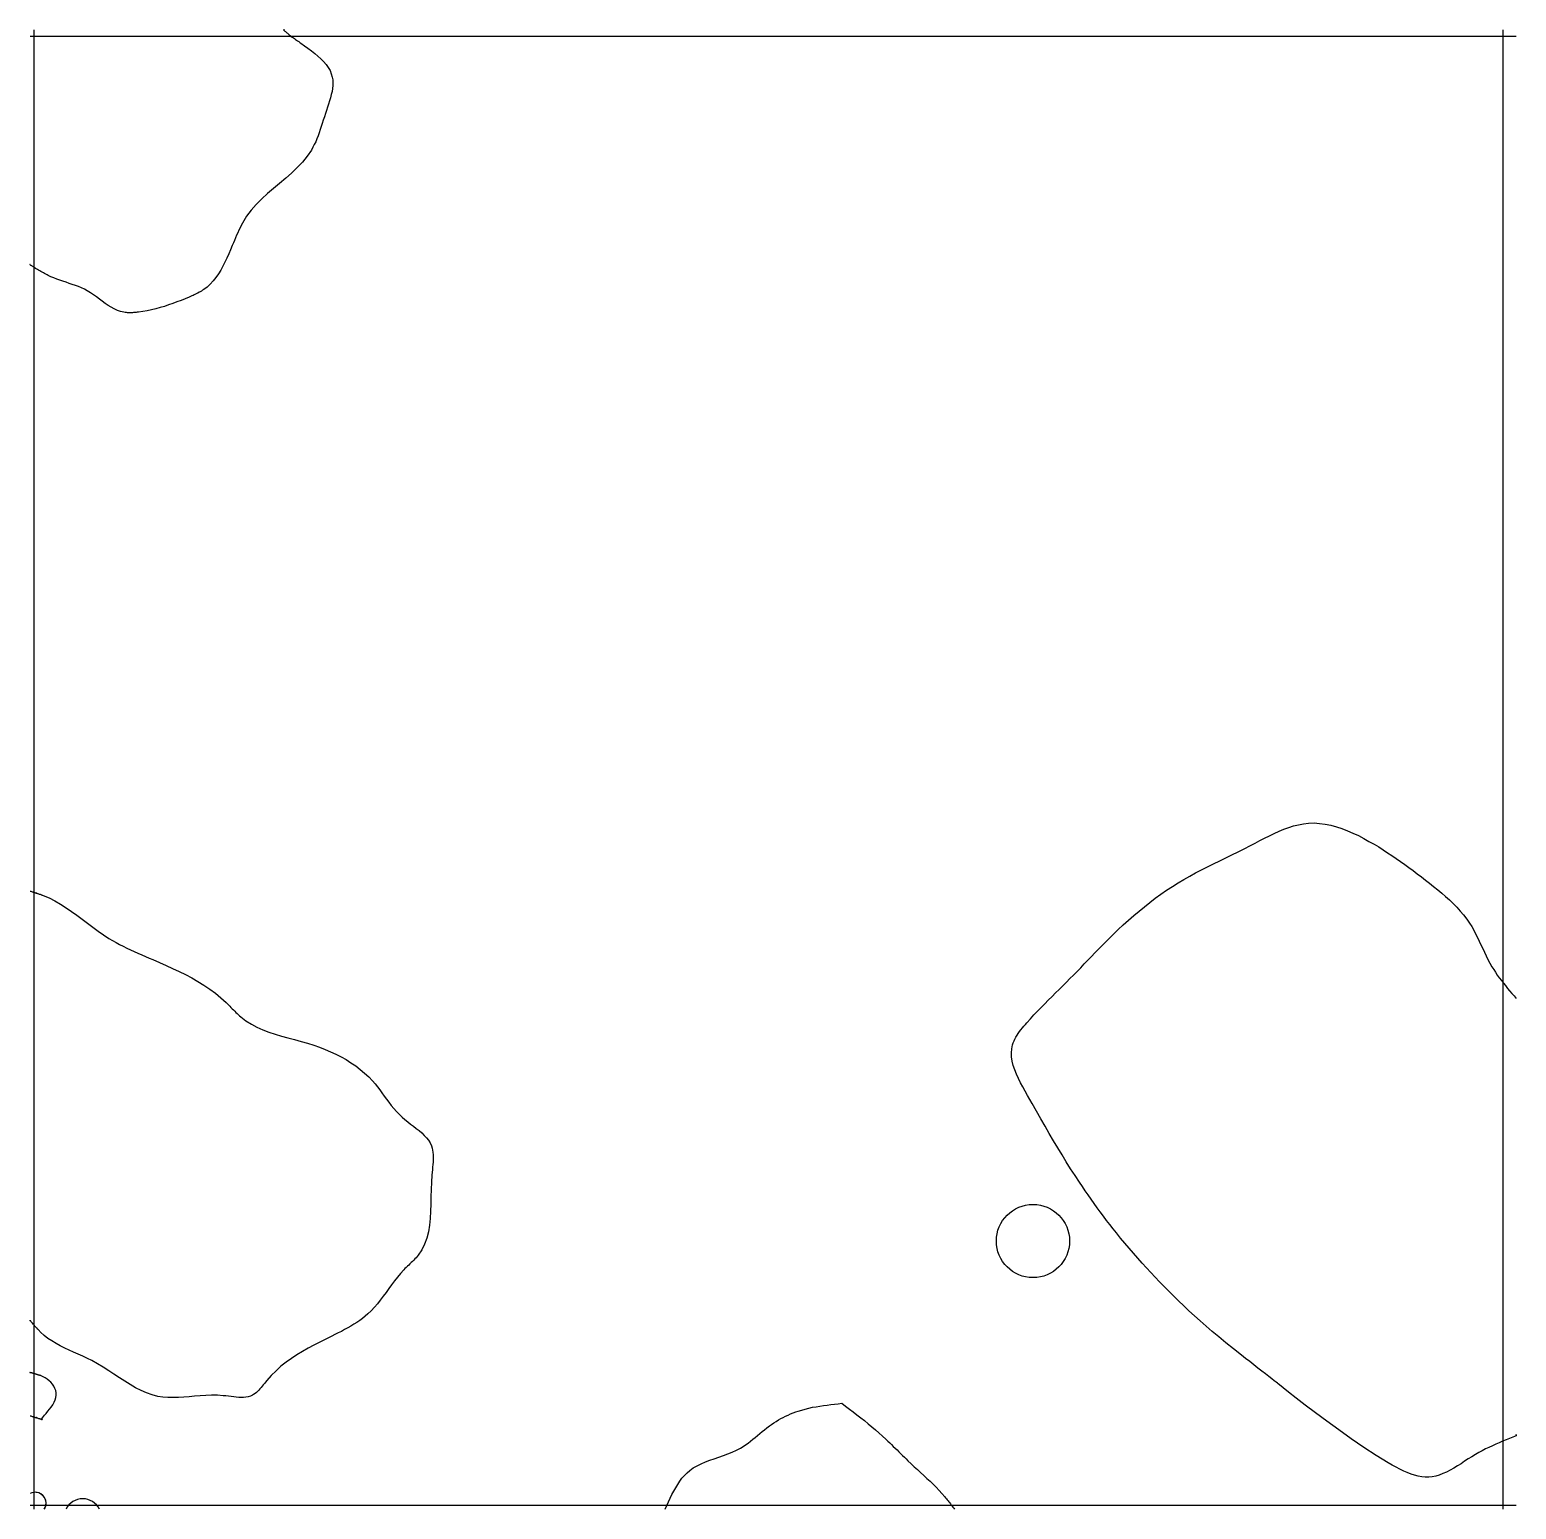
# Model space of a CAD drawing. Extents: x 11.02 to 12.06, y 6.52 to 7.55.
import ezdxf

# ---------------------------------------------------------------- set-up
doc = ezdxf.new("R2010")
doc.units = 0
for name, color, linetype in [('LAYER1', 7, 'CONTINUOUS'), ('LAYER10', 1, 'CONTINUOUS'), ('LAYER12', 5, 'CONTINUOUS')]:
    doc.layers.add(name, color=color, linetype=linetype)

msp = doc.modelspace()

# ---------------------------------------------------------------- linework, layer by layer
at = {"layer": 'LAYER1', "color": 7, "linetype": 'CONTINUOUS'}
for points in [[(11.0248, 6.6146), (11.0244, 6.6147), (11.024, 6.6148), (11.0236, 6.6149), (11.0232, 6.615), (11.0228, 6.6152), (11.0224, 6.6153), (11.022, 6.6154), (11.0217, 6.6155), (11.0214, 6.6155), (11.0211, 6.6156), (11.0209, 6.6157), (11.0207, 6.6157), (11.0205, 6.6158), (11.0204, 6.6158), (11.0203, 6.6159), (11.0203, 6.6159), (11.0203, 6.6159), (11.0203, 6.6159), (11.0203, 6.6159), (11.0204, 6.6158), (11.0205, 6.6158), (11.0205, 6.6158), (11.0206, 6.6158), (11.0207, 6.6157)], [(11.0248, 6.5844), (11.0252, 6.5843), (11.0256, 6.5842), (11.026, 6.584), (11.0264, 6.5839), (11.0267, 6.5838), (11.0271, 6.5837), (11.0274, 6.5836), (11.0277, 6.5835), (11.028, 6.5834), (11.0282, 6.5833), (11.0284, 6.5832), (11.0286, 6.5831), (11.0287, 6.5831), (11.0288, 6.583), (11.0289, 6.583), (11.0289, 6.5829), (11.0289, 6.5829), (11.0288, 6.5829), (11.0288, 6.5829), (11.0287, 6.5829), (11.0287, 6.583), (11.0286, 6.583), (11.0286, 6.5831), (11.0286, 6.5831), (11.0287, 6.5836), (11.0291, 6.5843), (11.0298, 6.5852), (11.0307, 6.5862), (11.0318, 6.5874), (11.0329, 6.5888), (11.0341, 6.5902), (11.0353, 6.5918), (11.0363, 6.5934), (11.0373, 6.5951), (11.038, 6.5968), (11.0385, 6.5984), (11.0387, 6.6001), (11.0387, 6.6017), (11.0384, 6.6033), (11.0378, 6.6048), (11.0371, 6.6063), (11.0361, 6.6077), (11.035, 6.609), (11.0338, 6.6101), (11.0325, 6.6112), (11.0311, 6.6121), (11.0297, 6.6129), (11.0282, 6.6135), (11.028, 6.6137), (11.0277, 6.6138), (11.0274, 6.6138), (11.0271, 6.6139), (11.0268, 6.614), (11.0265, 6.6141), (11.0262, 6.6142), (11.026, 6.6143), (11.0257, 6.6143), (11.0254, 6.6144), (11.0251, 6.6145), (11.0248, 6.6146)], [(11.0207, 6.5857), (11.0211, 6.5856), (11.0216, 6.5854), (11.022, 6.5853), (11.0224, 6.5852), (11.0228, 6.585), (11.0231, 6.5849), (11.0235, 6.5848), (11.0238, 6.5847), (11.0241, 6.5846), (11.0244, 6.5845), (11.0246, 6.5845), (11.0248, 6.5844), (11.025, 6.5843), (11.0251, 6.5843), (11.0252, 6.5843), (11.0252, 6.5843), (11.0252, 6.5843), (11.0252, 6.5843), (11.0252, 6.5843), (11.0251, 6.5843), (11.0251, 6.5843), (11.025, 6.5843), (11.0249, 6.5844), (11.0248, 6.5844)]]:
    msp.add_lwpolyline(points, dxfattribs=at)
msp.add_circle((11.7192, 6.7074), 0.0255, dxfattribs=at)
for centre, radius, start, end in [((11.0241, 6.5248), 0.0076, -33.2392, 116.853), ((11.0241, 6.5248), 0.0076, -23.1278, 84.8792), ((11.0572, 6.515), 0.0129, 25.65, 154.3482), ((11.0241, 6.5248), 0.0076, -33.2392, -23.1306)]:
    msp.add_arc(centre, radius, start, end, dxfattribs=at)
at = {"layer": 'LAYER10', "color": 1, "linetype": 'CONTINUOUS'}
for points in [[(11.197, 7.5511), (11.197, 7.5511), (11.197, 7.5511), (11.197, 7.5511), (11.197, 7.5511), (11.197, 7.5511), (11.197, 7.5511), (11.197, 7.5511), (11.197, 7.5511), (11.197, 7.5511), (11.197, 7.5511), (11.197, 7.5511), (11.197, 7.5511), (11.1973, 7.5511), (11.1976, 7.5511), (11.1977, 7.5511), (11.1978, 7.5511), (11.1979, 7.5511), (11.1978, 7.5511), (11.1978, 7.5511), (11.1977, 7.5511), (11.1975, 7.5511), (11.1974, 7.5511), (11.1972, 7.5511), (11.197, 7.5511)], [(11.197, 7.5511), (11.1973, 7.5509), (11.1975, 7.5506), (11.1978, 7.5504), (11.1981, 7.5501), (11.1984, 7.5499), (11.1987, 7.5496), (11.199, 7.5494), (11.1992, 7.5492), (11.1995, 7.5489), (11.1998, 7.5487), (11.2001, 7.5484), (11.2004, 7.5482), (11.2011, 7.5476), (11.2018, 7.5471), (11.2025, 7.5465), (11.2032, 7.546), (11.204, 7.5454), (11.2047, 7.5449), (11.2055, 7.5443), (11.2062, 7.5438), (11.2069, 7.5433), (11.2077, 7.5428), (11.2084, 7.5422), (11.2092, 7.5417)], [(11.2092, 7.5417), (11.2117, 7.5399), (11.2141, 7.5382), (11.2165, 7.5364), (11.2189, 7.5346), (11.2211, 7.5327), (11.2231, 7.5308), (11.225, 7.5289), (11.2268, 7.5269), (11.2282, 7.5248), (11.2295, 7.5227), (11.2304, 7.5205), (11.2311, 7.5181), (11.2314, 7.5162), (11.2315, 7.5142), (11.2314, 7.5122), (11.2312, 7.5101), (11.2309, 7.508), (11.2304, 7.5059), (11.2298, 7.5037), (11.2292, 7.5015), (11.2285, 7.4993), (11.2278, 7.4971), (11.227, 7.4949), (11.2263, 7.4927), (11.2256, 7.4904), (11.2248, 7.4882), (11.2241, 7.4859), (11.2234, 7.4837), (11.2227, 7.4815), (11.2219, 7.4794), (11.2212, 7.4773), (11.2203, 7.4752), (11.2195, 7.4731), (11.2185, 7.4711), (11.2176, 7.4692), (11.2165, 7.4673), (11.2136, 7.463), (11.2103, 7.4589), (11.2066, 7.4551), (11.2027, 7.4513), (11.1986, 7.4477), (11.1944, 7.4441), (11.1901, 7.4406), (11.1859, 7.437), (11.1819, 7.4333), (11.1781, 7.4294), (11.1745, 7.4254), (11.1714, 7.4212), (11.1703, 7.4196), (11.1694, 7.418), (11.1685, 7.4164), (11.1676, 7.4147), (11.1668, 7.4131), (11.166, 7.4114), (11.1652, 7.4096), (11.1644, 7.4079), (11.1637, 7.4061), (11.1629, 7.4044), (11.1622, 7.4026), (11.1614, 7.4008), (11.1602, 7.3979), (11.159, 7.3949), (11.1577, 7.392), (11.1563, 7.3892), (11.1549, 7.3864), (11.1534, 7.3836), (11.1517, 7.381), (11.15, 7.3785), (11.1481, 7.3761), (11.1461, 7.3739), (11.1439, 7.3719), (11.1415, 7.3701), (11.1407, 7.3696), (11.1399, 7.3691), (11.1391, 7.3686), (11.1383, 7.3682), (11.1375, 7.3677), (11.1366, 7.3673), (11.1358, 7.3669), (11.1349, 7.3665), (11.1341, 7.3661), (11.1332, 7.3657), (11.1323, 7.3653), (11.1314, 7.3649), (11.1286, 7.3637), (11.1257, 7.3626), (11.1228, 7.3615), (11.1199, 7.3604), (11.117, 7.3594), (11.1141, 7.3584), (11.1112, 7.3576), (11.1082, 7.3568), (11.1052, 7.356), (11.1022, 7.3554), (11.0992, 7.3549), (11.0961, 7.3544), (11.0952, 7.3543), (11.0944, 7.3542), (11.0935, 7.3541), (11.0926, 7.3541), (11.0918, 7.354), (11.0909, 7.354), (11.0901, 7.354), (11.0892, 7.354), (11.0884, 7.354), (11.0876, 7.3541), (11.0867, 7.3542), (11.0859, 7.3543), (11.0836, 7.3548), (11.0814, 7.3556), (11.0792, 7.3566), (11.077, 7.3578), (11.075, 7.3591), (11.0729, 7.3605), (11.0708, 7.362), (11.0688, 7.3635), (11.0667, 7.3651), (11.0647, 7.3665), (11.0626, 7.3679), (11.0604, 7.3692), (11.0584, 7.3703), (11.0563, 7.3713), (11.0542, 7.3722), (11.0521, 7.373), (11.0499, 7.3737), (11.0477, 7.3744), (11.0456, 7.3752), (11.0434, 7.3759), (11.0413, 7.3766), (11.0391, 7.3774), (11.037, 7.3782), (11.0349, 7.3791), (11.0341, 7.3795), (11.0332, 7.3799), (11.0324, 7.3803), (11.0315, 7.3808), (11.0307, 7.3812), (11.0298, 7.3817), (11.029, 7.3822), (11.0281, 7.3827), (11.0273, 7.3832), (11.0265, 7.3836), (11.0256, 7.3841), (11.0248, 7.3846)], [(11.0248, 7.3846), (11.0244, 7.3849), (11.024, 7.3852), (11.0235, 7.3855), (11.0231, 7.3857), (11.0227, 7.386), (11.0224, 7.3862), (11.022, 7.3865), (11.0217, 7.3867), (11.0214, 7.3869), (11.0211, 7.387), (11.0209, 7.3872), (11.0207, 7.3873), (11.0206, 7.3874), (11.0205, 7.3875), (11.0204, 7.3875), (11.0204, 7.3875), (11.0204, 7.3875), (11.0204, 7.3875), (11.0204, 7.3875), (11.0204, 7.3875), (11.0205, 7.3874), (11.0206, 7.3874), (11.0206, 7.3874), (11.0207, 7.3873)], [(12.0559, 6.5717), (12.0535, 6.5708), (12.0511, 6.5698), (12.0488, 6.5689), (12.0464, 6.5679), (12.044, 6.5669), (12.0416, 6.5659), (12.0393, 6.5648), (12.0369, 6.5637), (12.0345, 6.5626), (12.0322, 6.5613), (12.0298, 6.5601), (12.0275, 6.5587), (12.025, 6.5572), (12.0224, 6.5556), (12.0199, 6.554), (12.0174, 6.5523), (12.0149, 6.5508), (12.0124, 6.5492), (12.0099, 6.5478), (12.0074, 6.5465), (12.0048, 6.5454), (12.0023, 6.5444), (11.9998, 6.5437), (11.9973, 6.5432), (11.9949, 6.543), (11.9924, 6.543), (11.99, 6.5432), (11.9876, 6.5437), (11.9851, 6.5443), (11.9826, 6.5451), (11.98, 6.5461), (11.9775, 6.5472), (11.9748, 6.5485), (11.9722, 6.5499), (11.9695, 6.5514), (11.9667, 6.553), (11.9583, 6.5581), (11.9497, 6.5637), (11.9409, 6.5697), (11.9322, 6.5758), (11.9239, 6.5819), (11.916, 6.5877), (11.9088, 6.5932), (11.9025, 6.598), (11.8973, 6.6021), (11.8934, 6.6052), (11.8909, 6.6072), (11.8901, 6.6079), (11.8901, 6.6079), (11.8901, 6.6079), (11.8901, 6.6079), (11.8901, 6.6079), (11.8901, 6.6079), (11.8901, 6.6079), (11.8901, 6.6079), (11.8901, 6.6079), (11.8901, 6.6079), (11.8901, 6.6079), (11.8901, 6.6079), (11.8901, 6.6079), (11.8896, 6.6083), (11.8886, 6.609), (11.8873, 6.6101), (11.8855, 6.6114), (11.8835, 6.613), (11.8811, 6.6148), (11.8786, 6.6168), (11.8759, 6.6189), (11.8731, 6.6211), (11.8702, 6.6234), (11.8673, 6.6257), (11.8645, 6.6279), (11.8589, 6.6324), (11.8536, 6.6366), (11.8487, 6.6407), (11.8441, 6.6445), (11.8398, 6.6482), (11.8357, 6.6518), (11.8317, 6.6553), (11.8279, 6.6587), (11.8242, 6.6622), (11.8206, 6.6657), (11.817, 6.6693), (11.8133, 6.673), (11.8104, 6.676), (11.8074, 6.679), (11.8044, 6.6822), (11.8014, 6.6854), (11.7984, 6.6887), (11.7953, 6.6921), (11.7923, 6.6955), (11.7892, 6.6989), (11.7862, 6.7024), (11.7833, 6.706), (11.7803, 6.7095), (11.7774, 6.7131), (11.7751, 6.716), (11.7728, 6.7189), (11.7705, 6.7218), (11.7683, 6.7248), (11.7661, 6.7277), (11.764, 6.7306), (11.7618, 6.7336), (11.7597, 6.7365), (11.7577, 6.7395), (11.7556, 6.7424), (11.7536, 6.7453), (11.7516, 6.7483), (11.7485, 6.7531), (11.7454, 6.7578), (11.7424, 6.7626), (11.7395, 6.7675), (11.7365, 6.7724), (11.7336, 6.7773), (11.7306, 6.7823), (11.7277, 6.7874), (11.7247, 6.7925), (11.7217, 6.7978), (11.7186, 6.8032), (11.7155, 6.8087), (11.7138, 6.8117), (11.7122, 6.8147), (11.7106, 6.8176), (11.7091, 6.8207), (11.7077, 6.8237), (11.7065, 6.8267), (11.7055, 6.8297), (11.7048, 6.8326), (11.7043, 6.8356), (11.7042, 6.8385), (11.7044, 6.8413), (11.705, 6.8441), (11.7054, 6.8455), (11.706, 6.8468), (11.7066, 6.8481), (11.7073, 6.8494), (11.7081, 6.8507), (11.709, 6.852), (11.7099, 6.8533), (11.7108, 6.8545), (11.7118, 6.8558), (11.7128, 6.857), (11.7139, 6.8582), (11.7149, 6.8594), (11.7174, 6.8622), (11.7199, 6.8649), (11.7224, 6.8675), (11.7249, 6.8701), (11.7274, 6.8727), (11.7299, 6.8752), (11.7325, 6.8777), (11.735, 6.8802), (11.7375, 6.8827), (11.74, 6.8852), (11.7425, 6.8877), (11.745, 6.8902), (11.7475, 6.8927), (11.75, 6.8952), (11.7525, 6.8978), (11.7549, 6.9004), (11.7574, 6.903), (11.7599, 6.9055), (11.7624, 6.9081), (11.7649, 6.9107), (11.7674, 6.9133), (11.7699, 6.9158), (11.7725, 6.9184), (11.7751, 6.9209), (11.7786, 6.9243), (11.7821, 6.9276), (11.7857, 6.9309), (11.7894, 6.9341), (11.7931, 6.9372), (11.7968, 6.9403), (11.8006, 6.9433), (11.8044, 6.9462), (11.8083, 6.949), (11.8123, 6.9517), (11.8163, 6.9544), (11.8203, 6.9569), (11.8243, 6.9593), (11.8284, 6.9616), (11.8325, 6.9638), (11.8366, 6.966), (11.8408, 6.9681), (11.845, 6.9702), (11.8493, 6.9722), (11.8535, 6.9743), (11.8578, 6.9764), (11.8621, 6.9785), (11.8664, 6.9806), (11.8707, 6.9828), (11.874, 6.9845), (11.8773, 6.9863), (11.8806, 6.988), (11.884, 6.9897), (11.8873, 6.9913), (11.8907, 6.9928), (11.894, 6.9942), (11.8974, 6.9955), (11.9008, 6.9966), (11.9042, 6.9974), (11.9076, 6.9981), (11.9111, 6.9985), (11.915, 6.9986), (11.9189, 6.9983), (11.9228, 6.9978), (11.9267, 6.997), (11.9306, 6.9959), (11.9344, 6.9947), (11.9383, 6.9932), (11.9421, 6.9915), (11.9459, 6.9898), (11.9496, 6.9878), (11.9533, 6.9858), (11.9569, 6.9838), (11.9601, 6.9819), (11.9632, 6.9799), (11.9663, 6.9779), (11.9693, 6.9759), (11.9723, 6.9739), (11.9753, 6.9718), (11.9782, 6.9697), (11.9811, 6.9676), (11.984, 6.9654), (11.9869, 6.9632), (11.9898, 6.961), (11.9926, 6.9588), (11.9955, 6.9566), (11.9983, 6.9544), (12.0012, 6.9521), (12.004, 6.9498), (12.0067, 6.9474), (12.0094, 6.945), (12.012, 6.9425), (12.0145, 6.9399), (12.0169, 6.9372), (12.0192, 6.9345), (12.0214, 6.9317), (12.0234, 6.9287), (12.0249, 6.9264), (12.0263, 6.9239), (12.0276, 6.9214), (12.0289, 6.9189), (12.0301, 6.9163), (12.0313, 6.9137), (12.0325, 6.9112), (12.0337, 6.9086), (12.0349, 6.906), (12.0362, 6.9035), (12.0375, 6.901), (12.0389, 6.8985), (12.0402, 6.8965), (12.0414, 6.8946), (12.0427, 6.8927), (12.0441, 6.8908), (12.0455, 6.8889), (12.0469, 6.8871), (12.0484, 6.8853), (12.0498, 6.8834), (12.0513, 6.8817), (12.0529, 6.8799), (12.0544, 6.8781), (12.0559, 6.8763)], [(11.0207, 6.9511), (11.0211, 6.951), (11.0216, 6.9509), (11.022, 6.9507), (11.0224, 6.9506), (11.0228, 6.9505), (11.0231, 6.9504), (11.0235, 6.9502), (11.0238, 6.9501), (11.0241, 6.95), (11.0244, 6.95), (11.0246, 6.9499), (11.0248, 6.9498), (11.025, 6.9498), (11.0251, 6.9497), (11.0252, 6.9497), (11.0252, 6.9497), (11.0252, 6.9497), (11.0252, 6.9497), (11.0252, 6.9497), (11.0251, 6.9497), (11.0251, 6.9497), (11.025, 6.9498), (11.0249, 6.9498), (11.0248, 6.9498)], [(11.0248, 6.9498), (11.0252, 6.9497), (11.0256, 6.9495), (11.026, 6.9494), (11.0264, 6.9493), (11.0268, 6.9491), (11.0272, 6.949), (11.0276, 6.9489), (11.028, 6.9487), (11.0284, 6.9486), (11.0288, 6.9484), (11.0292, 6.9483), (11.0296, 6.9481), (11.0338, 6.9464), (11.0378, 6.9443), (11.0418, 6.9421), (11.0456, 6.9396), (11.0494, 6.937), (11.0531, 6.9344), (11.0568, 6.9316), (11.0605, 6.9288), (11.0642, 6.9261), (11.0679, 6.9233), (11.0717, 6.9207), (11.0755, 6.9182), (11.078, 6.9168), (11.0804, 6.9154), (11.0829, 6.914), (11.0854, 6.9127), (11.0879, 6.9115), (11.0905, 6.9103), (11.0931, 6.9091), (11.0957, 6.9079), (11.0983, 6.9068), (11.1009, 6.9056), (11.1035, 6.9045), (11.1061, 6.9034), (11.1107, 6.9014), (11.1153, 6.8994), (11.1198, 6.8973), (11.1243, 6.8952), (11.1288, 6.893), (11.1332, 6.8907), (11.1375, 6.8882), (11.1417, 6.8856), (11.1457, 6.8829), (11.1497, 6.88), (11.1535, 6.8768), (11.1572, 6.8735), (11.158, 6.8727), (11.1589, 6.8718), (11.1597, 6.871), (11.1605, 6.8701), (11.1614, 6.8692), (11.1622, 6.8684), (11.1631, 6.8675), (11.1639, 6.8667), (11.1648, 6.8659), (11.1656, 6.8651), (11.1665, 6.8643), (11.1674, 6.8635), (11.1709, 6.8608), (11.1747, 6.8584), (11.1786, 6.8564), (11.1827, 6.8546), (11.1869, 6.853), (11.1912, 6.8515), (11.1957, 6.8502), (11.2002, 6.849), (11.2047, 6.8477), (11.2093, 6.8465), (11.2138, 6.8452), (11.2183, 6.8438), (11.2222, 6.8424), (11.2261, 6.8409), (11.2299, 6.8393), (11.2336, 6.8376), (11.2372, 6.8357), (11.2407, 6.8338), (11.2441, 6.8316), (11.2474, 6.8294), (11.2506, 6.827), (11.2536, 6.8244), (11.2565, 6.8217), (11.2591, 6.8189), (11.2609, 6.8169), (11.2625, 6.8148), (11.2642, 6.8127), (11.2657, 6.8106), (11.2673, 6.8084), (11.2689, 6.8062), (11.2705, 6.8041), (11.2722, 6.8019), (11.2739, 6.7998), (11.2758, 6.7977), (11.2777, 6.7957), (11.2797, 6.7938), (11.2816, 6.7921), (11.2836, 6.7905), (11.2856, 6.7889), (11.2876, 6.7874), (11.2896, 6.7858), (11.2916, 6.7843), (11.2934, 6.7827), (11.2952, 6.781), (11.2967, 6.7793), (11.2981, 6.7776), (11.2993, 6.7757), (11.3002, 6.7737), (11.3007, 6.7722), (11.301, 6.7707), (11.3012, 6.7692), (11.3014, 6.7675), (11.3014, 6.7659), (11.3014, 6.7642), (11.3013, 6.7624), (11.3011, 6.7607), (11.301, 6.7589), (11.3008, 6.7571), (11.3006, 6.7553), (11.3004, 6.7534), (11.3001, 6.7483), (11.2999, 6.7432), (11.2998, 6.7381), (11.2997, 6.733), (11.2995, 6.7281), (11.2992, 6.7232), (11.2987, 6.7184), (11.298, 6.7138), (11.2969, 6.7094), (11.2954, 6.7052), (11.2934, 6.7013), (11.2909, 6.6976), (11.2902, 6.6967), (11.2894, 6.6958), (11.2886, 6.6949), (11.2878, 6.6941), (11.2869, 6.6932), (11.2861, 6.6924), (11.2852, 6.6916), (11.2843, 6.6907), (11.2835, 6.6899), (11.2826, 6.689), (11.2817, 6.6882), (11.2809, 6.6873), (11.2786, 6.6849), (11.2765, 6.6823), (11.2744, 6.6797), (11.2724, 6.677), (11.2704, 6.6743), (11.2685, 6.6716), (11.2665, 6.669), (11.2645, 6.6663), (11.2625, 6.6637), (11.2604, 6.6613), (11.2582, 6.6589), (11.2559, 6.6566), (11.254, 6.655), (11.2521, 6.6535), (11.2502, 6.6521), (11.2482, 6.6507), (11.2461, 6.6494), (11.244, 6.6481), (11.2418, 6.6469), (11.2396, 6.6457), (11.2374, 6.6445), (11.2352, 6.6434), (11.2329, 6.6423), (11.2307, 6.6411), (11.2265, 6.6391), (11.2224, 6.637), (11.2183, 6.6349), (11.2143, 6.6328), (11.2103, 6.6305), (11.2064, 6.6282), (11.2026, 6.6257), (11.1989, 6.623), (11.1953, 6.6202), (11.1919, 6.6171), (11.1886, 6.6138), (11.1854, 6.6102), (11.1846, 6.6092), (11.1838, 6.6082), (11.183, 6.6073), (11.1823, 6.6063), (11.1815, 6.6053), (11.1807, 6.6044), (11.1798, 6.6035), (11.179, 6.6027), (11.1782, 6.6019), (11.1773, 6.6012), (11.1763, 6.6005), (11.1754, 6.6), (11.174, 6.5994), (11.1725, 6.5989), (11.1709, 6.5987), (11.1693, 6.5985), (11.1676, 6.5985), (11.1659, 6.5985), (11.1642, 6.5987), (11.1624, 6.5989), (11.1606, 6.5991), (11.1588, 6.5993), (11.1569, 6.5996), (11.1551, 6.5997), (11.151, 6.6), (11.147, 6.6), (11.143, 6.5999), (11.1391, 6.5997), (11.1352, 6.5994), (11.1314, 6.599), (11.1276, 6.5987), (11.1239, 6.5985), (11.1202, 6.5984), (11.1166, 6.5984), (11.113, 6.5987), (11.1095, 6.5992), (11.1056, 6.6002), (11.1017, 6.6016), (11.0979, 6.6033), (11.0941, 6.6052), (11.0903, 6.6074), (11.0866, 6.6097), (11.0828, 6.6121), (11.079, 6.6146), (11.0753, 6.6171), (11.0714, 6.6195), (11.0675, 6.6219), (11.0636, 6.6241), (11.0605, 6.6257), (11.0573, 6.6272), (11.0541, 6.6287), (11.0509, 6.6301), (11.0478, 6.6315), (11.0447, 6.6329), (11.0416, 6.6345), (11.0387, 6.6361), (11.0358, 6.6378), (11.033, 6.6396), (11.0304, 6.6417), (11.0279, 6.644), (11.0276, 6.6442), (11.0274, 6.6445), (11.0271, 6.6448), (11.0268, 6.645), (11.0266, 6.6453), (11.0263, 6.6456), (11.0261, 6.6458), (11.0258, 6.6461), (11.0256, 6.6464), (11.0253, 6.6467), (11.0251, 6.647), (11.0248, 6.6472)], [(11.0248, 6.6472), (11.0244, 6.6477), (11.0239, 6.6482), (11.0235, 6.6487), (11.0231, 6.6492), (11.0227, 6.6496), (11.0223, 6.6501), (11.022, 6.6505), (11.0216, 6.6509), (11.0213, 6.6512), (11.0211, 6.6515), (11.0209, 6.6517), (11.0207, 6.6519), (11.0206, 6.652), (11.0206, 6.6521), (11.0205, 6.6521), (11.0205, 6.6522), (11.0205, 6.6522), (11.0205, 6.6522), (11.0205, 6.6522), (11.0205, 6.6521), (11.0206, 6.6521), (11.0206, 6.652), (11.0207, 6.652), (11.0207, 6.6519)], [(11.4629, 6.5206), (11.4641, 6.5232), (11.4652, 6.5258), (11.4664, 6.5283), (11.4677, 6.5308), (11.4689, 6.5333), (11.4703, 6.5356), (11.4717, 6.5379), (11.4731, 6.5401), (11.4747, 6.5422), (11.4764, 6.5441), (11.4782, 6.5459), (11.4801, 6.5476), (11.4826, 6.5494), (11.4853, 6.5509), (11.4881, 6.5523), (11.4911, 6.5536), (11.4941, 6.5547), (11.4972, 6.5558), (11.5003, 6.5569), (11.5035, 6.558), (11.5066, 6.5591), (11.5096, 6.5603), (11.5126, 6.5617), (11.5154, 6.5632), (11.5173, 6.5643), (11.519, 6.5654), (11.5207, 6.5667), (11.5224, 6.5679), (11.5241, 6.5693), (11.5257, 6.5706), (11.5273, 6.572), (11.5289, 6.5733), (11.5306, 6.5747), (11.5322, 6.576), (11.5339, 6.5773), (11.5356, 6.5786), (11.5371, 6.5797), (11.5387, 6.5808), (11.5403, 6.5818), (11.5419, 6.5828), (11.5436, 6.5837), (11.5452, 6.5846), (11.5469, 6.5854), (11.5487, 6.5862), (11.5504, 6.587), (11.5522, 6.5877), (11.5539, 6.5884), (11.5557, 6.589), (11.5582, 6.5897), (11.5606, 6.5904), (11.5631, 6.591), (11.5656, 6.5916), (11.5682, 6.592), (11.5707, 6.5925), (11.5732, 6.5929), (11.5758, 6.5932), (11.5784, 6.5935), (11.5809, 6.5938), (11.5835, 6.5941), (11.5861, 6.5944)], [(11.5861, 6.5944), (11.5887, 6.5924), (11.5913, 6.5904), (11.594, 6.5884), (11.5966, 6.5863), (11.5992, 6.5843), (11.6018, 6.5823), (11.6043, 6.5802), (11.6069, 6.5781), (11.6094, 6.576), (11.6119, 6.5738), (11.6143, 6.5716), (11.6168, 6.5694), (11.6181, 6.5681), (11.6194, 6.5669), (11.6206, 6.5657), (11.6219, 6.5644), (11.6232, 6.5631), (11.6245, 6.5619), (11.6257, 6.5606), (11.627, 6.5594), (11.6283, 6.5581), (11.6296, 6.5568), (11.6308, 6.5556), (11.6321, 6.5543), (11.6343, 6.5523), (11.6365, 6.5502), (11.6387, 6.5482), (11.6409, 6.5462), (11.6431, 6.5442), (11.6453, 6.5421), (11.6475, 6.5401), (11.6496, 6.538), (11.6517, 6.5359), (11.6538, 6.5337), (11.6558, 6.5315), (11.6578, 6.5293), (11.6583, 6.5286), (11.6589, 6.5279), (11.6595, 6.5272), (11.6601, 6.5264), (11.6606, 6.5257), (11.6612, 6.525), (11.6618, 6.5243), (11.6623, 6.5235), (11.6629, 6.5228), (11.6634, 6.5221), (11.664, 6.5213), (11.6646, 6.5206)], [(12.0559, 6.5717), (12.0559, 6.5717), (12.0559, 6.5717), (12.0559, 6.5717), (12.0559, 6.5717), (12.0559, 6.5717), (12.0559, 6.5717), (12.0559, 6.5717), (12.0559, 6.5717), (12.0559, 6.5717), (12.0559, 6.5717), (12.0559, 6.5717), (12.0559, 6.5717), (12.0559, 6.5721), (12.0559, 6.5723), (12.0559, 6.5725), (12.0559, 6.5726), (12.0559, 6.5726), (12.0559, 6.5726), (12.0559, 6.5725), (12.0559, 6.5724), (12.0559, 6.5722), (12.0559, 6.5721), (12.0559, 6.5719), (12.0559, 6.5717)]]:
    msp.add_lwpolyline(points, dxfattribs=at)
at = {"layer": 'LAYER12', "color": 5, "linetype": 'CONTINUOUS'}
for points in [[(11.0235, 7.5495), (11.0235, 7.5511)], [(12.0465, 7.5511), (12.0465, 7.5417)], [(11.0213, 7.5465), (11.0207, 7.5465)], [(11.0248, 7.5465), (11.0213, 7.5465)], [(11.0235, 7.5424), (11.0235, 7.5495)], [(11.0235, 7.5417), (11.0235, 7.5424)], [(11.0235, 6.5253), (11.0235, 7.5417)], [(11.0284, 7.5465), (11.0248, 7.5465)], [(12.0559, 7.5465), (11.0284, 7.5465)], [(12.0465, 7.5417), (12.0465, 6.5206)], [(11.0235, 6.5218), (11.0235, 6.5253)], [(11.0207, 6.5235), (11.0213, 6.5235)], [(11.0213, 6.5235), (11.0248, 6.5235)], [(11.0235, 6.5206), (11.0235, 6.5218)], [(11.0248, 6.5235), (12.0559, 6.5235)]]:
    msp.add_lwpolyline(points, dxfattribs=at)

doc.saveas('drawing.dxf')
